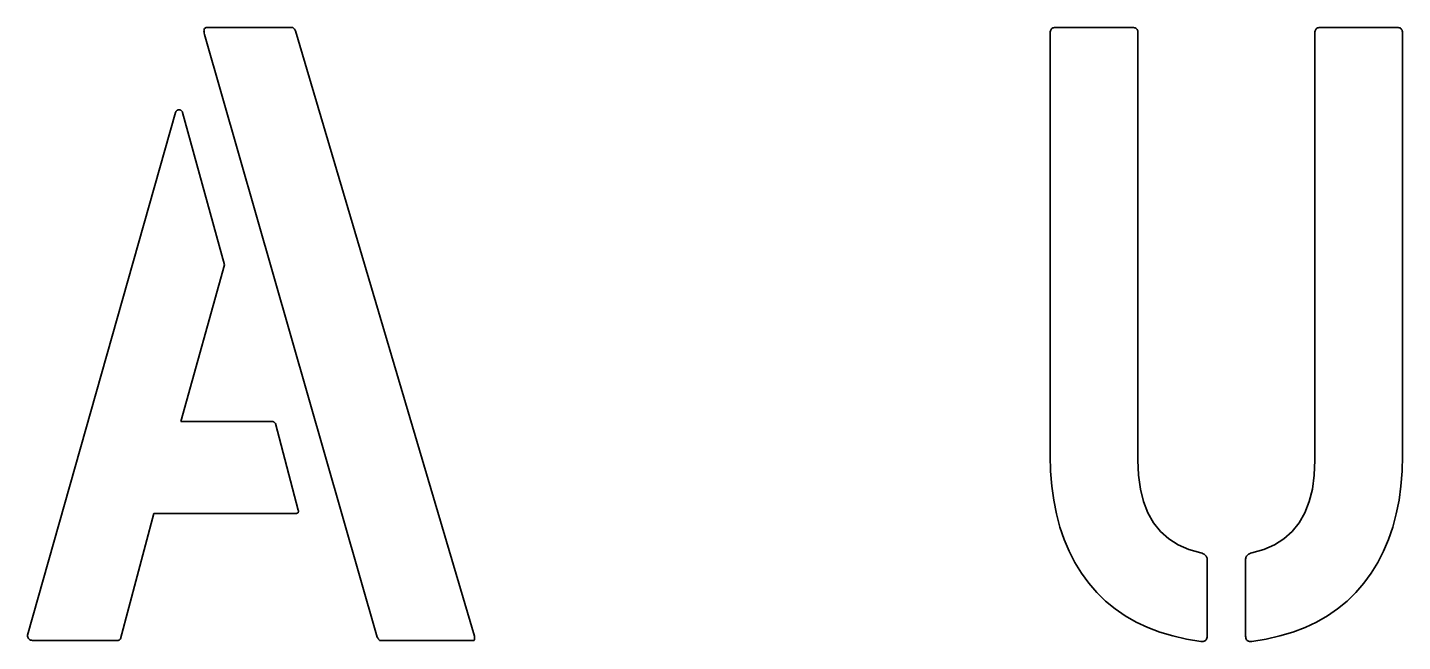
# Model space of a CAD drawing. Extents: x 10 to 410, y -69 to 348.
# Drawn here: x 170.8 to 215.64, y 85.97 to 106 of the extents above; entities that cross this region are included whole.
import ezdxf

# ---------------------------------------------------------------- set-up
doc = ezdxf.new("R2010")
doc.units = 0

msp = doc.modelspace()

# ---------------------------------------------------------------- linework, layer by layer
at = {"color": 7, "lineweight": 35, "ltscale": 0.000745}
msp.add_line((176.555145, 105.888), (176.557709, 105.917709), dxfattribs=at)
at = {"color": 7, "lineweight": 35, "ltscale": 0.000858}
msp.add_line((176.55658, 105.853714), (176.555145, 105.888), dxfattribs=at)
at = {"color": 7, "lineweight": 35, "ltscale": 0.000981}
msp.add_line((176.561996, 105.814865), (176.55658, 105.853714), dxfattribs=at)
at = {"color": 7, "lineweight": 35, "ltscale": 0.00065}
msp.add_line((176.557709, 105.917709), (176.564285, 105.942856), dxfattribs=at)
at = {"color": 7, "lineweight": 35, "ltscale": 0.001111}
msp.add_line((176.571426, 105.771423), (176.561996, 105.814865), dxfattribs=at)
at = {"color": 7, "lineweight": 35, "ltscale": 0.000578}
msp.add_line((176.564285, 105.942856), (176.57486, 105.963425), dxfattribs=at)
at = {"color": 7, "lineweight": 35, "ltscale": 0.000541}
msp.add_line((176.57486, 105.963425), (176.589432, 105.979431), dxfattribs=at)
at = {"color": 7, "lineweight": 35, "ltscale": 0.000545}
msp.add_line((176.589432, 105.979431), (176.608002, 105.99086), dxfattribs=at)
at = {"color": 7, "lineweight": 35, "ltscale": 0.00059}
msp.add_line((176.608002, 105.99086), (176.630569, 105.997711), dxfattribs=at)
at = {"color": 7, "lineweight": 35, "ltscale": 0.000667}
for p, q in [((176.630569, 105.997711), (176.65715, 106)), ((209.256287, 88.710861), (209.262283, 88.68486)), ((210.523422, 88.68486), (210.529434, 88.710861))]:
    msp.add_line(p, q, dxfattribs=at)
at = {"color": 7, "lineweight": 35, "ltscale": 0.069286}
msp.add_line((176.65715, 106), (179.428574, 106), dxfattribs=at)
at = {"color": 7, "lineweight": 35, "ltscale": 0.000287}
msp.add_line((179.428574, 106), (179.440002, 105.998856), dxfattribs=at)
at = {"color": 7, "lineweight": 35, "ltscale": 0.000298}
msp.add_line((179.440002, 105.998856), (179.451431, 105.995422), dxfattribs=at)
at = {"color": 7, "lineweight": 35, "ltscale": 0.000319}
msp.add_line((179.451431, 105.995422), (179.46286, 105.989716), dxfattribs=at)
at = {"color": 7, "lineweight": 35, "ltscale": 0.000349}
msp.add_line((179.46286, 105.989716), (179.474289, 105.98172), dxfattribs=at)
at = {"color": 7, "lineweight": 35, "ltscale": 0.000385}
msp.add_line((179.474289, 105.98172), (179.485718, 105.97142), dxfattribs=at)
at = {"color": 7, "lineweight": 35, "ltscale": 0.000425}
msp.add_line((179.485718, 105.97142), (179.497147, 105.958862), dxfattribs=at)
at = {"color": 7, "lineweight": 35, "ltscale": 0.000469}
msp.add_line((179.497147, 105.958862), (179.508575, 105.944), dxfattribs=at)
at = {"color": 7, "lineweight": 35, "ltscale": 0.000515}
msp.add_line((179.508575, 105.944), (179.520004, 105.926865), dxfattribs=at)
at = {"color": 7, "lineweight": 35, "ltscale": 0.000564}
msp.add_line((179.520004, 105.926865), (179.531433, 105.907425), dxfattribs=at)
at = {"color": 7, "lineweight": 35, "ltscale": 0.000613}
msp.add_line((179.531433, 105.907425), (179.542862, 105.885712), dxfattribs=at)
at = {"color": 7, "lineweight": 35}
for p, q in [((179.542862, 105.885712), (185.371429, 86.142853)), ((182.199997, 86.114288), (176.571426, 105.771423))]:
    msp.add_line(p, q, dxfattribs=at)
at = {"color": 7, "lineweight": 35, "ltscale": 0.000816}
for p, q in [((204.149994, 105.828568), (204.151718, 105.861145)), ((206.835709, 106), (206.868286, 105.998291)), ((207.005432, 105.861145), (207.007141, 105.828568)), ((212.778564, 105.828568), (212.780289, 105.861145)), ((212.917419, 105.998291), (212.949997, 106)), ((215.464279, 106), (215.496857, 105.998291)), ((215.634003, 105.861145), (215.635712, 105.828568)), ((170.802002, 86.138855), (170.800003, 86.171432))]:
    msp.add_line(p, q, dxfattribs=at)
at = {"color": 7, "lineweight": 35, "ltscale": 0.345}
for p, q in [((204.149994, 92.028564), (204.149994, 105.828568)), ((215.635712, 105.828568), (215.635712, 92.028564))]:
    msp.add_line(p, q, dxfattribs=at)
at = {"color": 7, "lineweight": 35, "ltscale": 0.00074}
for p, q in [((204.151718, 105.861145), (204.15686, 105.890289)), ((204.25972, 105.993149), (204.288864, 105.998291)), ((206.868286, 105.998291), (206.89743, 105.993149)), ((207.00029, 105.890289), (207.005432, 105.861145)), ((212.780289, 105.861145), (212.785431, 105.890289)), ((215.496857, 105.998291), (215.526001, 105.993149)), ((215.62886, 105.890289), (215.634003, 105.861145))]:
    msp.add_line(p, q, dxfattribs=at)
at = {"color": 7, "lineweight": 35, "ltscale": 0.000678}
for p, q in [((204.15686, 105.890289), (204.165436, 105.916)), ((204.233994, 105.984573), (204.25972, 105.993149)), ((206.89743, 105.993149), (206.923141, 105.984573)), ((206.991714, 105.916), (207.00029, 105.890289)), ((212.785431, 105.890289), (212.794006, 105.916)), ((212.862564, 105.984573), (212.88829, 105.993149)), ((215.526001, 105.993149), (215.551712, 105.984573)), ((215.620285, 105.916), (215.62886, 105.890289))]:
    msp.add_line(p, q, dxfattribs=at)
at = {"color": 7, "lineweight": 35, "ltscale": 0.000633}
for p, q in [((204.165436, 105.916), (204.177429, 105.938278)), ((204.211716, 105.972565), (204.233994, 105.984573)), ((206.923141, 105.984573), (206.945435, 105.97258)), ((206.979721, 105.938278), (206.991714, 105.916)), ((212.794006, 105.916), (212.806, 105.938278)), ((212.840286, 105.972565), (212.862564, 105.984573)), ((215.551712, 105.984573), (215.574005, 105.97258)), ((215.608292, 105.938278), (215.620285, 105.916))]:
    msp.add_line(p, q, dxfattribs=at)
at = {"color": 7, "lineweight": 35, "ltscale": 0.000609}
for p, q in [((204.177429, 105.938278), (204.192856, 105.957138)), ((204.192856, 105.957138), (204.211716, 105.972565)), ((206.945435, 105.97258), (206.964279, 105.957138)), ((206.964279, 105.957138), (206.979721, 105.938278)), ((212.806, 105.938278), (212.821426, 105.957138)), ((212.821426, 105.957138), (212.840286, 105.972565)), ((215.574005, 105.97258), (215.59285, 105.957138)), ((215.59285, 105.957138), (215.608292, 105.938278))]:
    msp.add_line(p, q, dxfattribs=at)
at = {"color": 7, "lineweight": 35, "ltscale": 0.000815}
msp.add_line((204.288864, 105.998291), (204.321426, 106), dxfattribs=at)
at = {"color": 7, "lineweight": 35, "ltscale": 0.062857}
for p, q in [((204.321426, 106), (206.835709, 106)), ((212.949997, 106), (215.464279, 106)), ((209.264282, 88.65715), (209.264282, 86.142853)), ((210.521423, 86.142853), (210.521423, 88.65715))]:
    msp.add_line(p, q, dxfattribs=at)
at = {"color": 7, "lineweight": 35, "ltscale": 0.348571}
for p, q in [((207.007141, 105.828568), (207.007141, 91.885712)), ((212.778564, 91.885712), (212.778564, 105.828568))]:
    msp.add_line(p, q, dxfattribs=at)
at = {"color": 7, "lineweight": 35, "ltscale": 0.000739}
msp.add_line((212.88829, 105.993149), (212.917419, 105.998291), dxfattribs=at)
at = {"color": 7, "lineweight": 35, "ltscale": 0.443185}
msp.add_line((170.800003, 86.171432), (175.628571, 103.228577), dxfattribs=at)
at = {"color": 7, "lineweight": 35, "ltscale": 0.000436}
for p, q in [((175.628571, 103.228577), (175.634857, 103.244858)), ((175.850861, 103.244858), (175.857147, 103.228577)), ((182.231705, 86.067993), (182.22171, 86.082291))]:
    msp.add_line(p, q, dxfattribs=at)
at = {"color": 7, "lineweight": 35, "ltscale": 0.000409}
for p, q in [((175.634857, 103.244858), (175.642288, 103.25943)), ((175.84343, 103.25943), (175.850861, 103.244858))]:
    msp.add_line(p, q, dxfattribs=at)
at = {"color": 7, "lineweight": 35, "ltscale": 0.000386}
for p, q in [((175.642288, 103.25943), (175.650864, 103.272293)), ((175.834854, 103.272293), (175.84343, 103.25943)), ((179.632858, 90.198853), (179.628571, 90.184006))]:
    msp.add_line(p, q, dxfattribs=at)
at = {"color": 7, "lineweight": 35, "ltscale": 0.00037}
for p, q in [((175.650864, 103.272293), (175.660583, 103.283432)), ((175.825134, 103.283432), (175.834854, 103.272293))]:
    msp.add_line(p, q, dxfattribs=at)
at = {"color": 7, "lineweight": 35, "ltscale": 0.000359}
for p, q in [((175.660583, 103.283432), (175.671432, 103.292862)), ((175.814285, 103.292862), (175.825134, 103.283432)), ((178.863998, 93.106293), (178.874573, 93.096573)), ((179.621429, 90.171432), (179.61142, 90.161148))]:
    msp.add_line(p, q, dxfattribs=at)
at = {"color": 7, "lineweight": 35, "ltscale": 0.000356}
for p, q in [((175.671432, 103.292862), (175.683426, 103.300568)), ((175.802292, 103.300568), (175.814285, 103.292862))]:
    msp.add_line(p, q, dxfattribs=at)
at = {"color": 7, "lineweight": 35, "ltscale": 0.000361}
for p, q in [((175.683426, 103.300568), (175.696564, 103.306564)), ((175.789154, 103.306564), (175.802292, 103.300568)), ((179.628571, 90.184006), (179.621429, 90.171432))]:
    msp.add_line(p, q, dxfattribs=at)
at = {"color": 7, "lineweight": 35, "ltscale": 0.000373}
for p, q in [((175.696564, 103.306564), (175.710861, 103.310852)), ((175.774857, 103.310852), (175.789154, 103.306564)), ((182.25, 86.042862), (182.241135, 86.054855))]:
    msp.add_line(p, q, dxfattribs=at)
at = {"color": 7, "lineweight": 35, "ltscale": 0.000391}
for p, q in [((175.710861, 103.310852), (175.726288, 103.313431)), ((175.75943, 103.313431), (175.774857, 103.310852))]:
    msp.add_line(p, q, dxfattribs=at)
at = {"color": 7, "lineweight": 35, "ltscale": 0.000415}
for p, q in [((175.726288, 103.313431), (175.742859, 103.314285)), ((175.742859, 103.314285), (175.75943, 103.313431))]:
    msp.add_line(p, q, dxfattribs=at)
at = {"color": 7, "lineweight": 35, "ltscale": 0.128928}
msp.add_line((175.857147, 103.228577), (177.228577, 98.257141), dxfattribs=at)
at = {"color": 7, "lineweight": 35, "ltscale": 0.132752}
msp.add_line((177.228577, 98.257141), (175.800003, 93.142853), dxfattribs=at)
at = {"color": 7, "lineweight": 35, "ltscale": 0.075}
msp.add_line((175.800003, 93.142853), (178.800003, 93.142853), dxfattribs=at)
at = {"color": 7, "lineweight": 35, "ltscale": 0.000151}
msp.add_line((178.800003, 93.142853), (178.806, 93.142288), dxfattribs=at)
at = {"color": 7, "lineweight": 35, "ltscale": 0.00017}
msp.add_line((178.806, 93.142288), (178.812576, 93.140579), dxfattribs=at)
at = {"color": 7, "lineweight": 35, "ltscale": 0.000192}
msp.add_line((178.812576, 93.140579), (178.819717, 93.137711), dxfattribs=at)
at = {"color": 7, "lineweight": 35, "ltscale": 0.000217}
for p, q in [((178.819717, 93.137711), (178.827423, 93.133713)), ((182.285721, 86), (182.279709, 86.006287))]:
    msp.add_line(p, q, dxfattribs=at)
at = {"color": 7, "lineweight": 35, "ltscale": 0.000244}
msp.add_line((178.827423, 93.133713), (178.835709, 93.128571), dxfattribs=at)
at = {"color": 7, "lineweight": 35, "ltscale": 0.000272}
msp.add_line((178.835709, 93.128571), (178.844574, 93.122284), dxfattribs=at)
at = {"color": 7, "lineweight": 35, "ltscale": 0.0003}
msp.add_line((178.844574, 93.122284), (178.854004, 93.114853), dxfattribs=at)
at = {"color": 7, "lineweight": 35, "ltscale": 0.000329}
msp.add_line((178.854004, 93.114853), (178.863998, 93.106293), dxfattribs=at)
at = {"color": 7, "lineweight": 35, "ltscale": 0.000389}
msp.add_line((178.874573, 93.096573), (178.885712, 93.085709), dxfattribs=at)
at = {"color": 7, "lineweight": 35, "ltscale": 0.073112}
msp.add_line((178.885712, 93.085709), (179.628571, 90.257141), dxfattribs=at)
at = {"color": 7, "lineweight": 35, "ltscale": 0.012615}
for p, q in [((204.162567, 91.524139), (204.149994, 92.028564)), ((215.635712, 92.028564), (215.623138, 91.524139))]:
    msp.add_line(p, q, dxfattribs=at)
at = {"color": 7, "lineweight": 35, "ltscale": 0.012154}
for p, q in [((204.200287, 91.039429), (204.162567, 91.524139)), ((215.623138, 91.524139), (215.585434, 91.039429))]:
    msp.add_line(p, q, dxfattribs=at)
at = {"color": 7, "lineweight": 35, "ltscale": 0.012339}
for p, q in [((207.007141, 91.885712), (207.02771, 91.392578)), ((212.757996, 91.392578), (212.778564, 91.885712))]:
    msp.add_line(p, q, dxfattribs=at)
at = {"color": 7, "lineweight": 35, "ltscale": 0.011731}
for p, q in [((204.263138, 90.574432), (204.200287, 91.039429)), ((215.585434, 91.039429), (215.522568, 90.574432))]:
    msp.add_line(p, q, dxfattribs=at)
at = {"color": 7, "lineweight": 35, "ltscale": 0.011377}
for p, q in [((207.02771, 91.392578), (207.089432, 90.941711)), ((212.696289, 90.941711), (212.757996, 91.392578))]:
    msp.add_line(p, q, dxfattribs=at)
at = {"color": 7, "lineweight": 35, "ltscale": 0.011347}
for p, q in [((204.351151, 90.12915), (204.263138, 90.574432)), ((215.522568, 90.574432), (215.43457, 90.12915))]:
    msp.add_line(p, q, dxfattribs=at)
at = {"color": 7, "lineweight": 35, "ltscale": 0.010533}
for p, q in [((207.089432, 90.941711), (207.192291, 90.533142)), ((212.59343, 90.533142), (212.696289, 90.941711))]:
    msp.add_line(p, q, dxfattribs=at)
at = {"color": 7, "lineweight": 35, "ltscale": 0.105688}
msp.add_line((174.914291, 90.142853), (173.828568, 86.057144), dxfattribs=at)
at = {"color": 7, "lineweight": 35, "ltscale": 0.115714}
msp.add_line((179.542862, 90.142853), (174.914291, 90.142853), dxfattribs=at)
at = {"color": 7, "lineweight": 35, "ltscale": 0.000536}
msp.add_line((179.564285, 90.143997), (179.542862, 90.142853), dxfattribs=at)
at = {"color": 7, "lineweight": 35, "ltscale": 0.000472}
msp.add_line((179.582855, 90.14743), (179.564285, 90.143997), dxfattribs=at)
at = {"color": 7, "lineweight": 35, "ltscale": 0.000418}
msp.add_line((179.598572, 90.153137), (179.582855, 90.14743), dxfattribs=at)
at = {"color": 7, "lineweight": 35, "ltscale": 0.000379}
msp.add_line((179.61142, 90.161148), (179.598572, 90.153137), dxfattribs=at)
at = {"color": 7, "lineweight": 35, "ltscale": 0.000553}
msp.add_line((179.628571, 90.257141), (179.632858, 90.235428), dxfattribs=at)
at = {"color": 7, "lineweight": 35, "ltscale": 0.000487}
msp.add_line((179.632858, 90.235428), (179.634293, 90.216003), dxfattribs=at)
at = {"color": 7, "lineweight": 35, "ltscale": 0.00043}
msp.add_line((179.634293, 90.216003), (179.632858, 90.198853), dxfattribs=at)
at = {"color": 7, "lineweight": 35, "ltscale": 0.011009}
for p, q in [((204.464279, 89.703568), (204.351151, 90.12915)), ((215.43457, 90.12915), (215.321426, 89.703568))]:
    msp.add_line(p, q, dxfattribs=at)
at = {"color": 7, "lineweight": 35, "ltscale": 0.009839}
for p, q in [((207.192291, 90.533142), (207.336288, 90.166855)), ((212.449432, 90.166855), (212.59343, 90.533142))]:
    msp.add_line(p, q, dxfattribs=at)
at = {"color": 7, "lineweight": 35, "ltscale": 0.009329}
for p, q in [((207.336288, 90.166855), (207.521423, 89.84285)), ((212.264282, 89.84285), (212.449432, 90.166855))]:
    msp.add_line(p, q, dxfattribs=at)
at = {"color": 7, "lineweight": 35, "ltscale": 0.010719}
for p, q in [((204.60257, 89.297714), (204.464279, 89.703568)), ((215.321426, 89.703568), (215.183136, 89.297714))]:
    msp.add_line(p, q, dxfattribs=at)
at = {"color": 7, "lineweight": 35, "ltscale": 0.009033}
for p, q in [((207.521423, 89.84285), (207.747711, 89.561142)), ((212.037994, 89.561142), (212.264282, 89.84285))]:
    msp.add_line(p, q, dxfattribs=at)
at = {"color": 7, "lineweight": 35, "ltscale": 0.010483}
msp.add_line((204.766006, 88.911575), (204.60257, 89.297714), dxfattribs=at)
at = {"color": 7, "lineweight": 35, "ltscale": 0.008974}
for p, q in [((207.747711, 89.561142), (208.015137, 89.321716)), ((211.770569, 89.321716), (212.037994, 89.561142))]:
    msp.add_line(p, q, dxfattribs=at)
at = {"color": 7, "lineweight": 35, "ltscale": 0.009154}
for p, q in [((208.015137, 89.321716), (208.323715, 89.124573)), ((211.46199, 89.124573), (211.770569, 89.321716))]:
    msp.add_line(p, q, dxfattribs=at)
at = {"color": 7, "lineweight": 35, "ltscale": 0.010482}
msp.add_line((215.183136, 89.297714), (215.019714, 88.911575), dxfattribs=at)
at = {"color": 7, "lineweight": 35, "ltscale": 0.010303}
for p, q in [((204.954575, 88.545135), (204.766006, 88.911575)), ((215.019714, 88.911575), (214.831146, 88.545135))]:
    msp.add_line(p, q, dxfattribs=at)
at = {"color": 7, "lineweight": 35, "ltscale": 0.009562}
msp.add_line((208.323715, 89.124573), (208.673431, 88.969711), dxfattribs=at)
at = {"color": 7, "lineweight": 35, "ltscale": 0.010169}
for p, q in [((208.673431, 88.969711), (209.064285, 88.857147)), ((210.72142, 88.857147), (211.112289, 88.969711))]:
    msp.add_line(p, q, dxfattribs=at)
at = {"color": 7, "lineweight": 35, "ltscale": 0.000998}
for p, q in [((209.064285, 88.857147), (209.10228, 88.844864)), ((210.683426, 88.844864), (210.72142, 88.857147))]:
    msp.add_line(p, q, dxfattribs=at)
at = {"color": 7, "lineweight": 35, "ltscale": 0.00092}
msp.add_line((209.10228, 88.844864), (209.136292, 88.830856), dxfattribs=at)
at = {"color": 7, "lineweight": 35, "ltscale": 0.000847}
for p, q in [((209.136292, 88.830856), (209.16629, 88.81514)), ((210.619431, 88.81514), (210.649429, 88.830856))]:
    msp.add_line(p, q, dxfattribs=at)
at = {"color": 7, "lineweight": 35, "ltscale": 0.000783}
for p, q in [((209.16629, 88.81514), (209.192291, 88.797714)), ((210.59343, 88.797714), (210.619431, 88.81514))]:
    msp.add_line(p, q, dxfattribs=at)
at = {"color": 7, "lineweight": 35, "ltscale": 0.000729}
for p, q in [((209.192291, 88.797714), (209.214279, 88.778564)), ((210.571426, 88.778564), (210.59343, 88.797714))]:
    msp.add_line(p, q, dxfattribs=at)
at = {"color": 7, "lineweight": 35, "ltscale": 0.000689}
for p, q in [((209.214279, 88.778564), (209.232285, 88.757721)), ((185.371429, 86.142853), (185.376282, 86.115707))]:
    msp.add_line(p, q, dxfattribs=at)
at = {"color": 7, "lineweight": 35, "ltscale": 0.000688}
msp.add_line((210.553436, 88.757721), (210.571426, 88.778564), dxfattribs=at)
at = {"color": 7, "lineweight": 35, "ltscale": 0.000919}
msp.add_line((210.649429, 88.830856), (210.683426, 88.844864), dxfattribs=at)
at = {"color": 7, "lineweight": 35, "ltscale": 0.009561}
msp.add_line((211.112289, 88.969711), (211.46199, 89.124573), dxfattribs=at)
at = {"color": 7, "lineweight": 35, "ltscale": 0.010182}
for p, q in [((205.168289, 88.198425), (204.954575, 88.545135)), ((214.831146, 88.545135), (214.617432, 88.198425))]:
    msp.add_line(p, q, dxfattribs=at)
at = {"color": 7, "lineweight": 35, "ltscale": 0.000664}
for p, q in [((209.232285, 88.757721), (209.246292, 88.735138)), ((210.539429, 88.735138), (210.553436, 88.757721)), ((210.59343, 85.985138), (210.571426, 86))]:
    msp.add_line(p, q, dxfattribs=at)
at = {"color": 7, "lineweight": 35, "ltscale": 0.000656}
for p, q in [((209.246292, 88.735138), (209.256287, 88.710861)), ((210.529434, 88.710861), (210.539429, 88.735138))]:
    msp.add_line(p, q, dxfattribs=at)
at = {"color": 7, "lineweight": 35, "ltscale": 0.000695}
for p, q in [((209.262283, 88.68486), (209.264282, 88.65715)), ((210.521423, 88.65715), (210.523422, 88.68486)), ((209.246292, 86.043427), (209.232285, 86.019424)), ((210.553436, 86.019424), (210.539429, 86.043427))]:
    msp.add_line(p, q, dxfattribs=at)
at = {"color": 7, "lineweight": 35, "ltscale": 0.010123}
msp.add_line((205.407135, 87.871429), (205.168289, 88.198425), dxfattribs=at)
at = {"color": 7, "lineweight": 35, "ltscale": 0.010124}
msp.add_line((214.617432, 88.198425), (214.378571, 87.871429), dxfattribs=at)
at = {"color": 7, "lineweight": 35, "ltscale": 0.010055}
for p, q in [((205.669998, 87.567001), (205.407135, 87.871429)), ((214.378571, 87.871429), (214.115707, 87.567001))]:
    msp.add_line(p, q, dxfattribs=at)
at = {"color": 7, "lineweight": 35, "ltscale": 0.009984}
for p, q in [((205.955719, 87.287994), (205.669998, 87.567001)), ((214.115707, 87.567001), (213.830002, 87.287994))]:
    msp.add_line(p, q, dxfattribs=at)
at = {"color": 7, "lineweight": 35, "ltscale": 0.009985}
for p, q in [((206.264282, 87.034424), (205.955719, 87.287994)), ((213.830002, 87.287994), (213.521423, 87.034424))]:
    msp.add_line(p, q, dxfattribs=at)
at = {"color": 7, "lineweight": 35, "ltscale": 0.010059}
for p, q in [((206.595718, 86.80629), (206.264282, 87.034424)), ((213.521423, 87.034424), (213.190002, 86.80629))]:
    msp.add_line(p, q, dxfattribs=at)
at = {"color": 7, "lineweight": 35, "ltscale": 0.010204}
msp.add_line((206.949997, 86.603577), (206.595718, 86.80629), dxfattribs=at)
at = {"color": 7, "lineweight": 35, "ltscale": 0.010418}
for p, q in [((207.327133, 86.426285), (206.949997, 86.603577)), ((212.835709, 86.603577), (212.458572, 86.426285))]:
    msp.add_line(p, q, dxfattribs=at)
at = {"color": 7, "lineweight": 35, "ltscale": 0.010205}
msp.add_line((213.190002, 86.80629), (212.835709, 86.603577), dxfattribs=at)
at = {"color": 7, "lineweight": 35, "ltscale": 0.000744}
msp.add_line((170.807999, 86.109711), (170.802002, 86.138855), dxfattribs=at)
at = {"color": 7, "lineweight": 35, "ltscale": 0.00069}
msp.add_line((170.818008, 86.084), (170.807999, 86.109711), dxfattribs=at)
at = {"color": 7, "lineweight": 35, "ltscale": 0.000499}
msp.add_line((182.211136, 86.097717), (182.199997, 86.114288), dxfattribs=at)
at = {"color": 7, "lineweight": 35, "ltscale": 0.000468}
msp.add_line((182.22171, 86.082291), (182.211136, 86.097717), dxfattribs=at)
at = {"color": 7, "lineweight": 35, "ltscale": 0.000612}
msp.add_line((185.376282, 86.115707), (185.379425, 86.091431), dxfattribs=at)
at = {"color": 7, "lineweight": 35, "ltscale": 0.000537}
msp.add_line((185.379425, 86.091431), (185.380859, 86.070007), dxfattribs=at)
at = {"color": 7, "lineweight": 35, "ltscale": 0.010697}
msp.add_line((207.727142, 86.274429), (207.327133, 86.426285), dxfattribs=at)
at = {"color": 7, "lineweight": 35, "ltscale": 0.011034}
for p, q in [((208.149994, 86.147995), (207.727142, 86.274429)), ((212.058578, 86.274429), (211.635712, 86.147995))]:
    msp.add_line(p, q, dxfattribs=at)
at = {"color": 7, "lineweight": 35, "ltscale": 0.011426}
msp.add_line((208.595718, 86.046997), (208.149994, 86.147995), dxfattribs=at)
at = {"color": 7, "lineweight": 35, "ltscale": 0.000842}
for p, q in [((209.262283, 86.105148), (209.256287, 86.072006)), ((210.529434, 86.072006), (210.523422, 86.105148))]:
    msp.add_line(p, q, dxfattribs=at)
at = {"color": 7, "lineweight": 35, "ltscale": 0.000944}
for p, q in [((209.264282, 86.142853), (209.262283, 86.105148)), ((210.523422, 86.105148), (210.521423, 86.142853))]:
    msp.add_line(p, q, dxfattribs=at)
at = {"color": 7, "lineweight": 35, "ltscale": 0.011425}
msp.add_line((211.635712, 86.147995), (211.190002, 86.046997), dxfattribs=at)
at = {"color": 7, "lineweight": 35, "ltscale": 0.010696}
msp.add_line((212.458572, 86.426285), (212.058578, 86.274429), dxfattribs=at)
at = {"color": 7, "lineweight": 35, "ltscale": 0.000658}
msp.add_line((170.832001, 86.061722), (170.818008, 86.084), dxfattribs=at)
at = {"color": 7, "lineweight": 35, "ltscale": 0.000652}
msp.add_line((170.850006, 86.042862), (170.832001, 86.061722), dxfattribs=at)
at = {"color": 7, "lineweight": 35, "ltscale": 0.000672}
msp.add_line((170.872009, 86.027435), (170.850006, 86.042862), dxfattribs=at)
at = {"color": 7, "lineweight": 35, "ltscale": 0.000716}
msp.add_line((170.89801, 86.015427), (170.872009, 86.027435), dxfattribs=at)
at = {"color": 7, "lineweight": 35, "ltscale": 0.00078}
msp.add_line((170.927994, 86.006851), (170.89801, 86.015427), dxfattribs=at)
at = {"color": 7, "lineweight": 35, "ltscale": 0.00086}
msp.add_line((170.962006, 86.001709), (170.927994, 86.006851), dxfattribs=at)
at = {"color": 7, "lineweight": 35, "ltscale": 0.000951}
msp.add_line((171, 86), (170.962006, 86.001709), dxfattribs=at)
at = {"color": 7, "lineweight": 35, "ltscale": 0.067857}
msp.add_line((173.714294, 86), (171, 86), dxfattribs=at)
at = {"color": 7, "lineweight": 35, "ltscale": 0.000414}
msp.add_line((173.73085, 86.000565), (173.714294, 86), dxfattribs=at)
at = {"color": 7, "lineweight": 35, "ltscale": 0.000388}
msp.add_line((173.746292, 86.002289), (173.73085, 86.000565), dxfattribs=at)
at = {"color": 7, "lineweight": 35, "ltscale": 0.000364}
msp.add_line((173.760574, 86.005142), (173.746292, 86.002289), dxfattribs=at)
at = {"color": 7, "lineweight": 35, "ltscale": 0.000343}
msp.add_line((173.773712, 86.00914), (173.760574, 86.005142), dxfattribs=at)
at = {"color": 7, "lineweight": 35, "ltscale": 0.000327}
msp.add_line((173.785721, 86.014282), (173.773712, 86.00914), dxfattribs=at)
at = {"color": 7, "lineweight": 35, "ltscale": 0.000313}
msp.add_line((173.79657, 86.020569), (173.785721, 86.014282), dxfattribs=at)
at = {"color": 7, "lineweight": 35, "ltscale": 0.000306}
msp.add_line((173.80629, 86.028), (173.79657, 86.020569), dxfattribs=at)
at = {"color": 7, "lineweight": 35, "ltscale": 0.000303}
msp.add_line((173.814865, 86.036575), (173.80629, 86.028), dxfattribs=at)
at = {"color": 7, "lineweight": 35, "ltscale": 0.000305}
msp.add_line((173.822281, 86.04628), (173.814865, 86.036575), dxfattribs=at)
at = {"color": 7, "lineweight": 35, "ltscale": 0.000314}
msp.add_line((173.828568, 86.057144), (173.822281, 86.04628), dxfattribs=at)
at = {"color": 7, "lineweight": 35, "ltscale": 0.000404}
msp.add_line((182.241135, 86.054855), (182.231705, 86.067993), dxfattribs=at)
at = {"color": 7, "lineweight": 35, "ltscale": 0.000342}
msp.add_line((182.258286, 86.031998), (182.25, 86.042862), dxfattribs=at)
at = {"color": 7, "lineweight": 35, "ltscale": 0.00031}
msp.add_line((182.266006, 86.022293), (182.258286, 86.031998), dxfattribs=at)
at = {"color": 7, "lineweight": 35, "ltscale": 0.000279}
msp.add_line((182.273148, 86.013718), (182.266006, 86.022293), dxfattribs=at)
at = {"color": 7, "lineweight": 35, "ltscale": 0.000248}
msp.add_line((182.279709, 86.006287), (182.273148, 86.013718), dxfattribs=at)
at = {"color": 7, "lineweight": 35, "ltscale": 0.076428}
msp.add_line((185.34285, 86), (182.285721, 86), dxfattribs=at)
at = {"color": 7, "lineweight": 35, "ltscale": 0.000267}
msp.add_line((185.353424, 86.001434), (185.34285, 86), dxfattribs=at)
at = {"color": 7, "lineweight": 35, "ltscale": 0.000246}
msp.add_line((185.362289, 86.005707), (185.353424, 86.001434), dxfattribs=at)
at = {"color": 7, "lineweight": 35, "ltscale": 0.000253}
msp.add_line((185.369431, 86.012863), (185.362289, 86.005707), dxfattribs=at)
at = {"color": 7, "lineweight": 35, "ltscale": 0.000284}
msp.add_line((185.374863, 86.022858), (185.369431, 86.012863), dxfattribs=at)
at = {"color": 7, "lineweight": 35, "ltscale": 0.000335}
msp.add_line((185.378571, 86.035721), (185.374863, 86.022858), dxfattribs=at)
at = {"color": 7, "lineweight": 35, "ltscale": 0.000396}
msp.add_line((185.380569, 86.051422), (185.378571, 86.035721), dxfattribs=at)
at = {"color": 7, "lineweight": 35, "ltscale": 0.000465}
msp.add_line((185.380859, 86.070007), (185.380569, 86.051422), dxfattribs=at)
at = {"color": 7, "lineweight": 35, "ltscale": 0.011866}
for p, q in [((209.064285, 85.971436), (208.595718, 86.046997)), ((211.190002, 86.046997), (210.72142, 85.971436))]:
    msp.add_line(p, q, dxfattribs=at)
at = {"color": 7, "lineweight": 35, "ltscale": 0.000954}
for p, q in [((209.10228, 85.968002), (209.064285, 85.971436)), ((210.72142, 85.971436), (210.683426, 85.968002))]:
    msp.add_line(p, q, dxfattribs=at)
at = {"color": 7, "lineweight": 35, "ltscale": 0.000851}
msp.add_line((209.136292, 85.969147), (209.10228, 85.968002), dxfattribs=at)
at = {"color": 7, "lineweight": 35, "ltscale": 0.000763}
for p, q in [((209.16629, 85.974854), (209.136292, 85.969147)), ((210.649429, 85.969147), (210.619431, 85.974854))]:
    msp.add_line(p, q, dxfattribs=at)
at = {"color": 7, "lineweight": 35, "ltscale": 0.000699}
for p, q in [((209.192291, 85.985138), (209.16629, 85.974854)), ((210.619431, 85.974854), (210.59343, 85.985138))]:
    msp.add_line(p, q, dxfattribs=at)
at = {"color": 7, "lineweight": 35, "ltscale": 0.000663}
msp.add_line((209.214279, 86), (209.192291, 85.985138), dxfattribs=at)
at = {"color": 7, "lineweight": 35, "ltscale": 0.000662}
for p, q in [((209.232285, 86.019424), (209.214279, 86)), ((210.571426, 86), (210.553436, 86.019424))]:
    msp.add_line(p, q, dxfattribs=at)
at = {"color": 7, "lineweight": 35, "ltscale": 0.000757}
for p, q in [((209.256287, 86.072006), (209.246292, 86.043427)), ((210.539429, 86.043427), (210.529434, 86.072006))]:
    msp.add_line(p, q, dxfattribs=at)
at = {"color": 7, "lineweight": 35, "ltscale": 0.00085}
msp.add_line((210.683426, 85.968002), (210.649429, 85.969147), dxfattribs=at)

doc.saveas('drawing.dxf')
